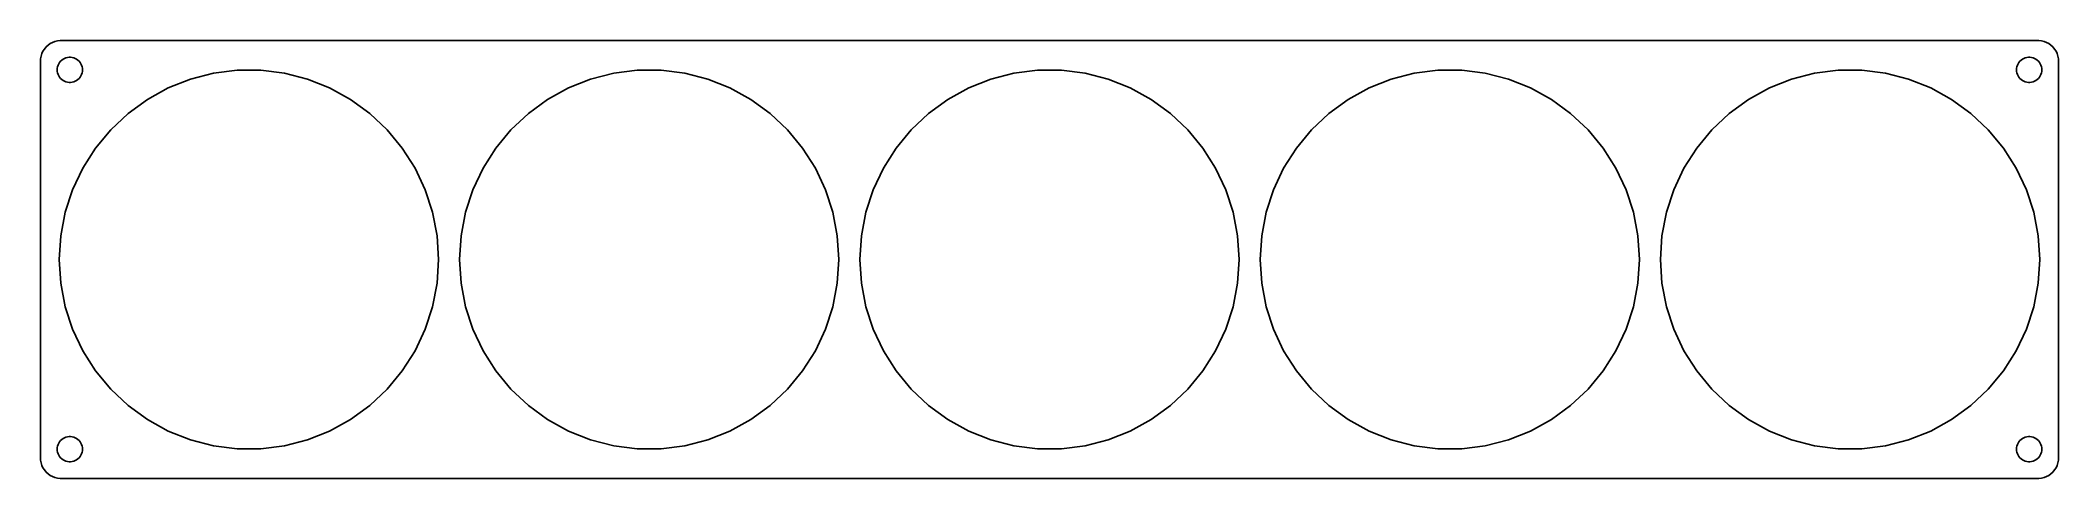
# Model space of a CAD drawing. Header units: metres. Extents: x -240 to 240, y -52 to 52.
import ezdxf

# ---------------------------------------------------------------- set-up
doc = ezdxf.new("R2010")
doc.units = ezdxf.units.M

msp = doc.modelspace()

# ---------------------------------------------------------------- linework, layer by layer
for p, q in [((-239.343, 48.2434), (-239.461, 47.6267)), ((-239.149, 48.8406), (-239.343, 48.2434)), ((-238.882, 49.4088), (-239.149, 48.8406)), ((-238.545, 49.9389), (-238.882, 49.4088)), ((-238.145, 50.4227), (-238.545, 49.9389)), ((-237.687, 50.8526), (-238.145, 50.4227)), ((-237.179, 51.2216), (-237.687, 50.8526)), ((-236.629, 51.5241), (-237.179, 51.2216)), ((-236.045, 51.7553), (-236.629, 51.5241)), ((-235.437, 51.9114), (-236.045, 51.7553)), ((-234.814, 51.9901), (-235.437, 51.9114)), ((234.814, 51.9901), (-234.814, 51.9901)), ((-233.427, 47.8532), (-233.062, 47.9469)), ((-233.062, 47.9469), (-232.688, 47.9941)), ((-232.688, 47.9941), (-232.312, 47.9941)), ((-232.312, 47.9941), (-231.938, 47.9469)), ((-231.938, 47.9469), (-231.573, 47.8532)), ((231.573, 47.8532), (231.938, 47.9469)), ((231.938, 47.9469), (232.312, 47.9941)), ((232.312, 47.9941), (232.688, 47.9941)), ((232.688, 47.9941), (233.062, 47.9469)), ((233.062, 47.9469), (233.427, 47.8532)), ((235.437, 51.9114), (234.814, 51.9901)), ((236.045, 51.7553), (235.437, 51.9114)), ((236.629, 51.5241), (236.045, 51.7553)), ((237.179, 51.2216), (236.629, 51.5241)), ((237.687, 50.8526), (237.179, 51.2216)), ((238.145, 50.4227), (237.687, 50.8526)), ((238.545, 49.9389), (238.145, 50.4227)), ((238.882, 49.4088), (238.545, 49.9389)), ((239.149, 48.8406), (238.882, 49.4088)), ((239.343, 48.2434), (239.149, 48.8406)), ((239.461, 47.6267), (239.343, 48.2434)), ((-239.461, 47.6267), (-239.5, 47)), ((-239.5, 47), (-239.5, -47)), ((-235.5, 45), (-235.476, 45.376)), ((-235.476, 44.624), (-235.5, 45)), ((-235.476, 45.376), (-235.406, 45.7461)), ((-235.406, 44.2539), (-235.476, 44.624)), ((-235.406, 45.7461), (-235.289, 46.1044)), ((-235.289, 43.8956), (-235.406, 44.2539)), ((-235.289, 46.1044), (-235.129, 46.4453)), ((-235.129, 43.5547), (-235.289, 43.8956)), ((-235.129, 46.4453), (-234.927, 46.7634)), ((-234.927, 43.2366), (-235.129, 43.5547)), ((-234.927, 46.7634), (-234.687, 47.0536)), ((-234.687, 42.9464), (-234.927, 43.2366)), ((-234.687, 47.0536), (-234.412, 47.3115)), ((-234.412, 47.3115), (-234.107, 47.533)), ((-234.107, 47.533), (-233.777, 47.7145)), ((-233.777, 47.7145), (-233.427, 47.8532)), ((-231.573, 47.8532), (-231.223, 47.7145)), ((-231.223, 47.7145), (-230.893, 47.533)), ((-230.893, 47.533), (-230.588, 47.3115)), ((-230.588, 47.3115), (-230.313, 47.0536)), ((-230.313, 47.0536), (-230.073, 46.7634)), ((-230.073, 43.2366), (-230.313, 42.9464)), ((-230.073, 46.7634), (-229.871, 46.4453)), ((-229.871, 43.5547), (-230.073, 43.2366)), ((-229.871, 46.4453), (-229.711, 46.1044)), ((-229.711, 43.8956), (-229.871, 43.5547)), ((-229.711, 46.1044), (-229.594, 45.7461)), ((-229.594, 44.2539), (-229.711, 43.8956)), ((-229.594, 45.7461), (-229.524, 45.376)), ((-229.524, 44.624), (-229.594, 44.2539)), ((-229.524, 45.376), (-229.5, 45)), ((-229.5, 45), (-229.524, 44.624)), ((-203.906, 42.7975), (-198.432, 44.2029)), ((-198.432, 44.2029), (-192.826, 44.9112)), ((-192.826, 44.9112), (-187.174, 44.9112)), ((-187.174, 44.9112), (-181.568, 44.2029)), ((-181.568, 44.2029), (-176.094, 42.7975)), ((-108.906, 42.7975), (-103.432, 44.2029)), ((-103.432, 44.2029), (-97.8256, 44.9112)), ((-97.8256, 44.9112), (-92.1744, 44.9112)), ((-92.1744, 44.9112), (-86.5678, 44.2029)), ((-86.5678, 44.2029), (-81.0942, 42.7975)), ((-13.9058, 42.7975), (-8.43214, 44.2029)), ((-8.43214, 44.2029), (-2.82556, 44.9112)), ((-2.82556, 44.9112), (2.82556, 44.9112)), ((2.82556, 44.9112), (8.43214, 44.2029)), ((8.43214, 44.2029), (13.9058, 42.7975)), ((81.0942, 42.7975), (86.5678, 44.2029)), ((86.5678, 44.2029), (92.1744, 44.9112)), ((92.1744, 44.9112), (97.8256, 44.9112)), ((97.8256, 44.9112), (103.432, 44.2029)), ((103.432, 44.2029), (108.906, 42.7975)), ((176.094, 42.7975), (181.568, 44.2029)), ((181.568, 44.2029), (187.174, 44.9112)), ((187.174, 44.9112), (192.826, 44.9112)), ((192.826, 44.9112), (198.432, 44.2029)), ((198.432, 44.2029), (203.906, 42.7975)), ((229.5, 45), (229.524, 45.376)), ((229.524, 44.624), (229.5, 45)), ((229.524, 45.376), (229.594, 45.7461)), ((229.594, 44.2539), (229.524, 44.624)), ((229.594, 45.7461), (229.711, 46.1044)), ((229.711, 43.8956), (229.594, 44.2539)), ((229.711, 46.1044), (229.871, 46.4453)), ((229.871, 43.5547), (229.711, 43.8956)), ((229.871, 46.4453), (230.073, 46.7634)), ((230.073, 43.2366), (229.871, 43.5547)), ((230.073, 46.7634), (230.313, 47.0536)), ((230.313, 42.9464), (230.073, 43.2366)), ((230.313, 47.0536), (230.588, 47.3115)), ((230.588, 47.3115), (230.893, 47.533)), ((230.893, 47.533), (231.223, 47.7145)), ((231.223, 47.7145), (231.573, 47.8532)), ((233.427, 47.8532), (233.777, 47.7145)), ((233.777, 47.7145), (234.107, 47.533)), ((234.107, 47.533), (234.412, 47.3115)), ((234.412, 47.3115), (234.687, 47.0536)), ((234.687, 47.0536), (234.927, 46.7634)), ((234.927, 43.2366), (234.687, 42.9464)), ((234.927, 46.7634), (235.129, 46.4453)), ((235.129, 43.5547), (234.927, 43.2366)), ((235.129, 46.4453), (235.289, 46.1044)), ((235.289, 43.8956), (235.129, 43.5547)), ((235.289, 46.1044), (235.406, 45.7461)), ((235.406, 44.2539), (235.289, 43.8956)), ((235.406, 45.7461), (235.476, 45.376)), ((235.476, 44.624), (235.406, 44.2539)), ((235.476, 45.376), (235.5, 45)), ((235.5, 45), (235.476, 44.624)), ((239.5, 47), (239.461, 47.6267)), ((239.5, -47), (239.5, 47)), ((-234.412, 42.6885), (-234.687, 42.9464)), ((-234.107, 42.467), (-234.412, 42.6885)), ((-233.777, 42.2855), (-234.107, 42.467)), ((-233.427, 42.1468), (-233.777, 42.2855)), ((-233.062, 42.0531), (-233.427, 42.1468)), ((-232.688, 42.0059), (-233.062, 42.0531)), ((-232.312, 42.0059), (-232.688, 42.0059)), ((-231.938, 42.0531), (-232.312, 42.0059)), ((-231.573, 42.1468), (-231.938, 42.0531)), ((-231.223, 42.2855), (-231.573, 42.1468)), ((-230.893, 42.467), (-231.223, 42.2855)), ((-230.588, 42.6885), (-230.893, 42.467)), ((-230.313, 42.9464), (-230.588, 42.6885)), ((-214.112, 37.9948), (-209.16, 40.7172)), ((-209.16, 40.7172), (-203.906, 42.7975)), ((-176.094, 42.7975), (-170.84, 40.7172)), ((-170.84, 40.7172), (-165.888, 37.9948)), ((-119.112, 37.9948), (-114.16, 40.7172)), ((-114.16, 40.7172), (-108.906, 42.7975)), ((-81.0942, 42.7975), (-75.8399, 40.7172)), ((-75.8399, 40.7172), (-70.8878, 37.9948)), ((-24.1122, 37.9948), (-19.1601, 40.7172)), ((-19.1601, 40.7172), (-13.9058, 42.7975)), ((13.9058, 42.7975), (19.1601, 40.7172)), ((19.1601, 40.7172), (24.1122, 37.9948)), ((70.8878, 37.9948), (75.8399, 40.7172)), ((75.8399, 40.7172), (81.0942, 42.7975)), ((108.906, 42.7975), (114.16, 40.7172)), ((114.16, 40.7172), (119.112, 37.9948)), ((165.888, 37.9948), (170.84, 40.7172)), ((170.84, 40.7172), (176.094, 42.7975)), ((203.906, 42.7975), (209.16, 40.7172)), ((209.16, 40.7172), (214.112, 37.9948)), ((230.588, 42.6885), (230.313, 42.9464)), ((230.893, 42.467), (230.588, 42.6885)), ((231.223, 42.2855), (230.893, 42.467)), ((231.573, 42.1468), (231.223, 42.2855)), ((231.938, 42.0531), (231.573, 42.1468)), ((232.312, 42.0059), (231.938, 42.0531)), ((232.688, 42.0059), (232.312, 42.0059)), ((233.062, 42.0531), (232.688, 42.0059)), ((233.427, 42.1468), (233.062, 42.0531)), ((233.777, 42.2855), (233.427, 42.1468)), ((234.107, 42.467), (233.777, 42.2855)), ((234.412, 42.6885), (234.107, 42.467)), ((234.687, 42.9464), (234.412, 42.6885)), ((-222.804, 30.8046), (-218.684, 34.6731)), ((-218.684, 34.6731), (-214.112, 37.9948)), ((-165.888, 37.9948), (-161.316, 34.6731)), ((-161.316, 34.6731), (-157.196, 30.8046)), ((-127.804, 30.8046), (-123.684, 34.6731)), ((-123.684, 34.6731), (-119.112, 37.9948)), ((-70.8878, 37.9948), (-66.3159, 34.6731)), ((-66.3159, 34.6731), (-62.1964, 30.8046)), ((-32.8036, 30.8046), (-28.6841, 34.6731)), ((-28.6841, 34.6731), (-24.1122, 37.9948)), ((24.1122, 37.9948), (28.6841, 34.6731)), ((28.6841, 34.6731), (32.8036, 30.8046)), ((62.1964, 30.8046), (66.3159, 34.6731)), ((66.3159, 34.6731), (70.8878, 37.9948)), ((119.112, 37.9948), (123.684, 34.6731)), ((123.684, 34.6731), (127.804, 30.8046)), ((157.196, 30.8046), (161.316, 34.6731)), ((161.316, 34.6731), (165.888, 37.9948)), ((214.112, 37.9948), (218.684, 34.6731)), ((218.684, 34.6731), (222.804, 30.8046)), ((-226.406, 26.4503), (-222.804, 30.8046)), ((-157.196, 30.8046), (-153.594, 26.4503)), ((-131.406, 26.4503), (-127.804, 30.8046)), ((-62.1964, 30.8046), (-58.5942, 26.4503)), ((-36.4058, 26.4503), (-32.8036, 30.8046)), ((32.8036, 30.8046), (36.4058, 26.4503)), ((58.5942, 26.4503), (62.1964, 30.8046)), ((127.804, 30.8046), (131.406, 26.4503)), ((153.594, 26.4503), (157.196, 30.8046)), ((222.804, 30.8046), (226.406, 26.4503)), ((-229.434, 21.6789), (-226.406, 26.4503)), ((-153.594, 26.4503), (-150.566, 21.6789)), ((-134.434, 21.6789), (-131.406, 26.4503)), ((-58.5942, 26.4503), (-55.5662, 21.6789)), ((-39.4338, 21.6789), (-36.4058, 26.4503)), ((36.4058, 26.4503), (39.4338, 21.6789)), ((55.5662, 21.6789), (58.5942, 26.4503)), ((131.406, 26.4503), (134.434, 21.6789)), ((150.566, 21.6789), (153.594, 26.4503)), ((226.406, 26.4503), (229.434, 21.6789)), ((-231.84, 16.5656), (-229.434, 21.6789)), ((-150.566, 21.6789), (-148.16, 16.5656)), ((-136.84, 16.5656), (-134.434, 21.6789)), ((-55.5662, 21.6789), (-53.16, 16.5656)), ((-41.8399, 16.5656), (-39.4338, 21.6789)), ((39.4338, 21.6789), (41.8399, 16.5656)), ((53.16, 16.5656), (55.5662, 21.6789)), ((134.434, 21.6789), (136.84, 16.5656)), ((148.16, 16.5656), (150.566, 21.6789)), ((229.434, 21.6789), (231.84, 16.5656)), ((-233.586, 11.191), (-231.84, 16.5656)), ((-148.16, 16.5656), (-146.414, 11.191)), ((-138.586, 11.191), (-136.84, 16.5656)), ((-53.16, 16.5656), (-51.4138, 11.191)), ((-43.5862, 11.191), (-41.8399, 16.5656)), ((41.8399, 16.5656), (43.5862, 11.191)), ((51.4138, 11.191), (53.16, 16.5656)), ((136.84, 16.5656), (138.586, 11.191)), ((146.414, 11.191), (148.16, 16.5656)), ((231.84, 16.5656), (233.586, 11.191)), ((-234.645, 5.63998), (-233.586, 11.191)), ((-146.414, 11.191), (-145.355, 5.63998)), ((-139.645, 5.63998), (-138.586, 11.191)), ((-51.4138, 11.191), (-50.3548, 5.63998)), ((-44.6452, 5.63998), (-43.5862, 11.191)), ((43.5862, 11.191), (44.6452, 5.63998)), ((50.3548, 5.63998), (51.4138, 11.191)), ((138.586, 11.191), (139.645, 5.63998)), ((145.355, 5.63998), (146.414, 11.191)), ((233.586, 11.191), (234.645, 5.63998)), ((-235, 0), (-234.645, 5.63998)), ((-145.355, 5.63998), (-145, 0)), ((-140, 0), (-139.645, 5.63998)), ((-50.3548, 5.63998), (-50, 0)), ((-45, 0), (-44.6452, 5.63998)), ((44.6452, 5.63998), (45, 0)), ((50, 0), (50.3548, 5.63998)), ((139.645, 5.63998), (140, 0)), ((145, 0), (145.355, 5.63998)), ((234.645, 5.63998), (235, 0)), ((-234.645, -5.63998), (-235, 0)), ((-145, 0), (-145.355, -5.63998)), ((-139.645, -5.63998), (-140, 0)), ((-50, 0), (-50.3548, -5.63998)), ((-44.6452, -5.63998), (-45, 0)), ((45, 0), (44.6452, -5.63998)), ((50.3548, -5.63998), (50, 0)), ((140, 0), (139.645, -5.63998)), ((145.355, -5.63998), (145, 0)), ((235, 0), (234.645, -5.63998)), ((-233.586, -11.191), (-234.645, -5.63998)), ((-145.355, -5.63998), (-146.414, -11.191)), ((-138.586, -11.191), (-139.645, -5.63998)), ((-50.3548, -5.63998), (-51.4138, -11.191)), ((-43.5862, -11.191), (-44.6452, -5.63998)), ((44.6452, -5.63998), (43.5862, -11.191)), ((51.4138, -11.191), (50.3548, -5.63998)), ((139.645, -5.63998), (138.586, -11.191)), ((146.414, -11.191), (145.355, -5.63998)), ((234.645, -5.63998), (233.586, -11.191)), ((-231.84, -16.5656), (-233.586, -11.191)), ((-146.414, -11.191), (-148.16, -16.5656)), ((-136.84, -16.5656), (-138.586, -11.191)), ((-51.4138, -11.191), (-53.16, -16.5656)), ((-41.8399, -16.5656), (-43.5862, -11.191)), ((43.5862, -11.191), (41.8399, -16.5656)), ((53.16, -16.5656), (51.4138, -11.191)), ((138.586, -11.191), (136.84, -16.5656)), ((148.16, -16.5656), (146.414, -11.191)), ((233.586, -11.191), (231.84, -16.5656)), ((-229.434, -21.6789), (-231.84, -16.5656)), ((-148.16, -16.5656), (-150.566, -21.6789)), ((-134.434, -21.6789), (-136.84, -16.5656)), ((-53.16, -16.5656), (-55.5662, -21.6789)), ((-39.4338, -21.6789), (-41.8399, -16.5656)), ((41.8399, -16.5656), (39.4338, -21.6789)), ((55.5662, -21.6789), (53.16, -16.5656)), ((136.84, -16.5656), (134.434, -21.6789)), ((150.566, -21.6789), (148.16, -16.5656)), ((231.84, -16.5656), (229.434, -21.6789)), ((-226.406, -26.4503), (-229.434, -21.6789)), ((-150.566, -21.6789), (-153.594, -26.4503)), ((-131.406, -26.4503), (-134.434, -21.6789)), ((-55.5662, -21.6789), (-58.5942, -26.4503)), ((-36.4058, -26.4503), (-39.4338, -21.6789)), ((39.4338, -21.6789), (36.4058, -26.4503)), ((58.5942, -26.4503), (55.5662, -21.6789)), ((134.434, -21.6789), (131.406, -26.4503)), ((153.594, -26.4503), (150.566, -21.6789)), ((229.434, -21.6789), (226.406, -26.4503)), ((-222.804, -30.8046), (-226.406, -26.4503)), ((-153.594, -26.4503), (-157.196, -30.8046)), ((-127.804, -30.8046), (-131.406, -26.4503)), ((-58.5942, -26.4503), (-62.1964, -30.8046)), ((-32.8036, -30.8046), (-36.4058, -26.4503)), ((36.4058, -26.4503), (32.8036, -30.8046)), ((62.1964, -30.8046), (58.5942, -26.4503)), ((131.406, -26.4503), (127.804, -30.8046)), ((157.196, -30.8046), (153.594, -26.4503)), ((226.406, -26.4503), (222.804, -30.8046)), ((-218.684, -34.6731), (-222.804, -30.8046)), ((-157.196, -30.8046), (-161.316, -34.6731)), ((-123.684, -34.6731), (-127.804, -30.8046)), ((-62.1964, -30.8046), (-66.3159, -34.6731)), ((-28.6841, -34.6731), (-32.8036, -30.8046)), ((32.8036, -30.8046), (28.6841, -34.6731)), ((66.3159, -34.6731), (62.1964, -30.8046)), ((127.804, -30.8046), (123.684, -34.6731)), ((161.316, -34.6731), (157.196, -30.8046)), ((222.804, -30.8046), (218.684, -34.6731)), ((-214.112, -37.9948), (-218.684, -34.6731)), ((-209.16, -40.7172), (-214.112, -37.9948)), ((-165.888, -37.9948), (-170.84, -40.7172)), ((-161.316, -34.6731), (-165.888, -37.9948)), ((-119.112, -37.9948), (-123.684, -34.6731)), ((-114.16, -40.7172), (-119.112, -37.9948)), ((-70.8878, -37.9948), (-75.8399, -40.7172)), ((-66.3159, -34.6731), (-70.8878, -37.9948)), ((-24.1122, -37.9948), (-28.6841, -34.6731)), ((-19.1601, -40.7172), (-24.1122, -37.9948)), ((24.1122, -37.9948), (19.1601, -40.7172)), ((28.6841, -34.6731), (24.1122, -37.9948)), ((70.8878, -37.9948), (66.3159, -34.6731)), ((75.8399, -40.7172), (70.8878, -37.9948)), ((119.112, -37.9948), (114.16, -40.7172)), ((123.684, -34.6731), (119.112, -37.9948)), ((165.888, -37.9948), (161.316, -34.6731)), ((170.84, -40.7172), (165.888, -37.9948)), ((214.112, -37.9948), (209.16, -40.7172)), ((218.684, -34.6731), (214.112, -37.9948)), ((-234.927, -43.2366), (-234.687, -42.9464)), ((-234.687, -42.9464), (-234.412, -42.6885)), ((-234.412, -42.6885), (-234.107, -42.467)), ((-234.107, -42.467), (-233.777, -42.2855)), ((-233.777, -42.2855), (-233.427, -42.1468)), ((-233.427, -42.1468), (-233.062, -42.0531)), ((-233.062, -42.0531), (-232.688, -42.0059)), ((-232.688, -42.0059), (-232.312, -42.0059)), ((-232.312, -42.0059), (-231.938, -42.0531)), ((-231.938, -42.0531), (-231.573, -42.1468)), ((-231.573, -42.1468), (-231.223, -42.2855)), ((-231.223, -42.2855), (-230.893, -42.467)), ((-230.893, -42.467), (-230.588, -42.6885)), ((-230.588, -42.6885), (-230.313, -42.9464)), ((-230.313, -42.9464), (-230.073, -43.2366)), ((-203.906, -42.7975), (-209.16, -40.7172)), ((-198.432, -44.2029), (-203.906, -42.7975)), ((-176.094, -42.7975), (-181.568, -44.2029)), ((-170.84, -40.7172), (-176.094, -42.7975)), ((-108.906, -42.7975), (-114.16, -40.7172)), ((-103.432, -44.2029), (-108.906, -42.7975)), ((-81.0942, -42.7975), (-86.5678, -44.2029)), ((-75.8399, -40.7172), (-81.0942, -42.7975)), ((-13.9058, -42.7975), (-19.1601, -40.7172)), ((-8.43214, -44.2029), (-13.9058, -42.7975)), ((13.9058, -42.7975), (8.43214, -44.2029)), ((19.1601, -40.7172), (13.9058, -42.7975)), ((81.0942, -42.7975), (75.8399, -40.7172)), ((86.5678, -44.2029), (81.0942, -42.7975)), ((108.906, -42.7975), (103.432, -44.2029)), ((114.16, -40.7172), (108.906, -42.7975)), ((176.094, -42.7975), (170.84, -40.7172)), ((181.568, -44.2029), (176.094, -42.7975)), ((203.906, -42.7975), (198.432, -44.2029)), ((209.16, -40.7172), (203.906, -42.7975)), ((230.073, -43.2366), (230.313, -42.9464)), ((230.313, -42.9464), (230.588, -42.6885)), ((230.588, -42.6885), (230.893, -42.467)), ((230.893, -42.467), (231.223, -42.2855)), ((231.223, -42.2855), (231.573, -42.1468)), ((231.573, -42.1468), (231.938, -42.0531)), ((231.938, -42.0531), (232.312, -42.0059)), ((232.312, -42.0059), (232.688, -42.0059)), ((232.688, -42.0059), (233.062, -42.0531)), ((233.062, -42.0531), (233.427, -42.1468)), ((233.427, -42.1468), (233.777, -42.2855)), ((233.777, -42.2855), (234.107, -42.467)), ((234.107, -42.467), (234.412, -42.6885)), ((234.412, -42.6885), (234.687, -42.9464)), ((234.687, -42.9464), (234.927, -43.2366)), ((-239.5, -47), (-239.461, -47.6267)), ((-239.461, -47.6267), (-239.343, -48.2434)), ((-235.5, -45), (-235.476, -44.624)), ((-235.476, -45.376), (-235.5, -45)), ((-235.476, -44.624), (-235.406, -44.2539)), ((-235.406, -45.7461), (-235.476, -45.376)), ((-235.406, -44.2539), (-235.289, -43.8956)), ((-235.289, -46.1044), (-235.406, -45.7461)), ((-235.289, -43.8956), (-235.129, -43.5547)), ((-235.129, -46.4453), (-235.289, -46.1044)), ((-235.129, -43.5547), (-234.927, -43.2366)), ((-234.927, -46.7634), (-235.129, -46.4453)), ((-234.687, -47.0536), (-234.927, -46.7634)), ((-234.412, -47.3115), (-234.687, -47.0536)), ((-234.107, -47.533), (-234.412, -47.3115)), ((-233.777, -47.7145), (-234.107, -47.533)), ((-233.427, -47.8532), (-233.777, -47.7145)), ((-233.062, -47.9469), (-233.427, -47.8532)), ((-231.573, -47.8532), (-231.938, -47.9469)), ((-231.223, -47.7145), (-231.573, -47.8532)), ((-230.893, -47.533), (-231.223, -47.7145)), ((-230.588, -47.3115), (-230.893, -47.533)), ((-230.313, -47.0536), (-230.588, -47.3115)), ((-230.073, -46.7634), (-230.313, -47.0536)), ((-230.073, -43.2366), (-229.871, -43.5547)), ((-229.871, -46.4453), (-230.073, -46.7634)), ((-229.871, -43.5547), (-229.711, -43.8956)), ((-229.711, -46.1044), (-229.871, -46.4453)), ((-229.711, -43.8956), (-229.594, -44.2539)), ((-229.594, -45.7461), (-229.711, -46.1044)), ((-229.594, -44.2539), (-229.524, -44.624)), ((-229.524, -45.376), (-229.594, -45.7461)), ((-229.524, -44.624), (-229.5, -45)), ((-229.5, -45), (-229.524, -45.376)), ((-192.826, -44.9112), (-198.432, -44.2029)), ((-187.174, -44.9112), (-192.826, -44.9112)), ((-181.568, -44.2029), (-187.174, -44.9112)), ((-97.8256, -44.9112), (-103.432, -44.2029)), ((-92.1744, -44.9112), (-97.8256, -44.9112)), ((-86.5678, -44.2029), (-92.1744, -44.9112)), ((-2.82556, -44.9112), (-8.43214, -44.2029)), ((2.82556, -44.9112), (-2.82556, -44.9112)), ((8.43214, -44.2029), (2.82556, -44.9112)), ((92.1744, -44.9112), (86.5678, -44.2029)), ((97.8256, -44.9112), (92.1744, -44.9112)), ((103.432, -44.2029), (97.8256, -44.9112)), ((187.174, -44.9112), (181.568, -44.2029)), ((192.826, -44.9112), (187.174, -44.9112)), ((198.432, -44.2029), (192.826, -44.9112)), ((229.5, -45), (229.524, -44.624)), ((229.524, -45.376), (229.5, -45)), ((229.524, -44.624), (229.594, -44.2539)), ((229.594, -45.7461), (229.524, -45.376)), ((229.594, -44.2539), (229.711, -43.8956)), ((229.711, -46.1044), (229.594, -45.7461)), ((229.711, -43.8956), (229.871, -43.5547)), ((229.871, -46.4453), (229.711, -46.1044)), ((229.871, -43.5547), (230.073, -43.2366)), ((230.073, -46.7634), (229.871, -46.4453)), ((230.313, -47.0536), (230.073, -46.7634)), ((230.588, -47.3115), (230.313, -47.0536)), ((230.893, -47.533), (230.588, -47.3115)), ((231.223, -47.7145), (230.893, -47.533)), ((231.573, -47.8532), (231.223, -47.7145)), ((231.938, -47.9469), (231.573, -47.8532)), ((233.427, -47.8532), (233.062, -47.9469)), ((233.777, -47.7145), (233.427, -47.8532)), ((234.107, -47.533), (233.777, -47.7145)), ((234.412, -47.3115), (234.107, -47.533)), ((234.687, -47.0536), (234.412, -47.3115)), ((234.927, -46.7634), (234.687, -47.0536)), ((234.927, -43.2366), (235.129, -43.5547)), ((235.129, -46.4453), (234.927, -46.7634)), ((235.129, -43.5547), (235.289, -43.8956)), ((235.289, -46.1044), (235.129, -46.4453)), ((235.289, -43.8956), (235.406, -44.2539)), ((235.406, -45.7461), (235.289, -46.1044)), ((235.406, -44.2539), (235.476, -44.624)), ((235.476, -45.376), (235.406, -45.7461)), ((235.476, -44.624), (235.5, -45)), ((235.5, -45), (235.476, -45.376)), ((239.343, -48.2434), (239.461, -47.6267)), ((239.461, -47.6267), (239.5, -47)), ((-239.343, -48.2434), (-239.149, -48.8406)), ((-239.149, -48.8406), (-238.882, -49.4088)), ((-238.882, -49.4088), (-238.545, -49.9389)), ((-238.545, -49.9389), (-238.145, -50.4227)), ((-238.145, -50.4227), (-237.687, -50.8526)), ((-237.687, -50.8526), (-237.179, -51.2216)), ((-237.179, -51.2216), (-236.629, -51.5241)), ((-236.629, -51.5241), (-236.045, -51.7553)), ((-236.045, -51.7553), (-235.437, -51.9114)), ((-235.437, -51.9114), (-234.814, -51.9901)), ((-234.814, -51.9901), (234.814, -51.9901)), ((-232.688, -47.9941), (-233.062, -47.9469)), ((-232.312, -47.9941), (-232.688, -47.9941)), ((-231.938, -47.9469), (-232.312, -47.9941)), ((232.312, -47.9941), (231.938, -47.9469)), ((232.688, -47.9941), (232.312, -47.9941)), ((233.062, -47.9469), (232.688, -47.9941)), ((234.814, -51.9901), (235.437, -51.9114)), ((235.437, -51.9114), (236.045, -51.7553)), ((236.045, -51.7553), (236.629, -51.5241)), ((236.629, -51.5241), (237.179, -51.2216)), ((237.179, -51.2216), (237.687, -50.8526)), ((237.687, -50.8526), (238.145, -50.4227)), ((238.145, -50.4227), (238.545, -49.9389)), ((238.545, -49.9389), (238.882, -49.4088)), ((238.882, -49.4088), (239.149, -48.8406)), ((239.149, -48.8406), (239.343, -48.2434))]:
    msp.add_line(p, q)

doc.saveas('drawing.dxf')
